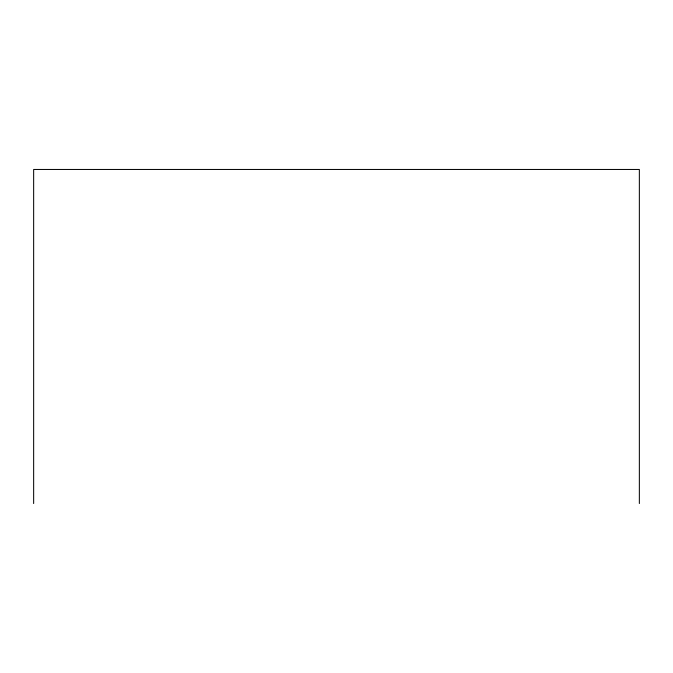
<?xml version="1.0" encoding="UTF-8"?>
<svg xmlns="http://www.w3.org/2000/svg" width="673" height="673" viewBox="0 0 673 673"><rect width="100%" height="100%" fill="white"/><g stroke="black" fill="none" stroke-linecap="round" stroke-linejoin="round"><path stroke-width="1.01" d="M639.35 503.539L639.35 169.461L33.65 169.461L33.65 503.539"/></g></svg>
